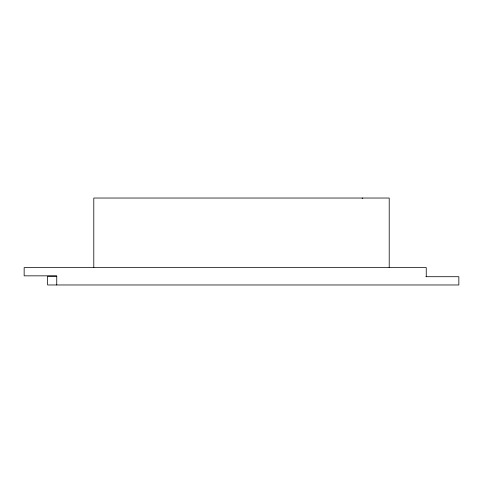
<?xml version="1.0" encoding="UTF-8"?>
<svg xmlns="http://www.w3.org/2000/svg" width="483" height="483" viewBox="0 0 483 483"><rect width="100%" height="100%" fill="white"/><g stroke="black" fill="none" stroke-linecap="round" stroke-linejoin="round"><path stroke-width="0.72" d="M362.141 198.344L362.763 198.03M56.752 276.276L47.624 276.276L47.624 284.97L458.85 284.97L458.85 276.711L425.928 276.711M426.248 276.711L426.248 267.582L24.15 267.582L24.15 275.841L56.752 275.841L56.752 284.97M389.207 267.582L389.207 198.03L93.793 198.03L93.793 267.582"/></g></svg>
